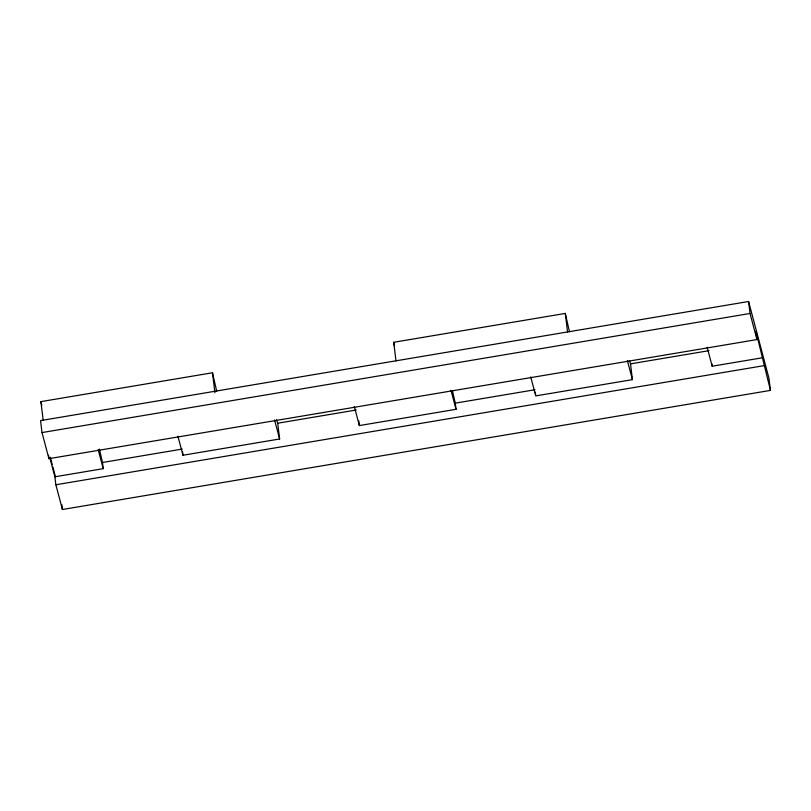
<?xml version="1.0" encoding="UTF-8"?>
<svg xmlns="http://www.w3.org/2000/svg" width="811" height="811" viewBox="0 0 811 811"><rect width="100%" height="100%" fill="white"/><g stroke="black" fill="none" stroke-linecap="round" stroke-linejoin="round"><path stroke-width="1.22" d="M43.176 420.331L40.915 401.627L212.492 372.766L216.669 391.105M395.991 360.976L393.73 342.283L565.297 313.421L569.474 331.75M770.45 390.395L769 378.423L748.583 301.499L40.55 420.605L42 432.577L48.924 458.671L756.957 339.566L755.994 331.587L770.45 390.395L62.417 509.501L55.858 484.775L54.884 476.797L49.846 457.81M42 432.577L750.033 313.472L756.957 339.566M276.551 419.824L277.717 423.22L356.211 410.011M629.356 360.469L630.522 363.865L709.017 350.666M99.429 449.132L102.47 462.493L182.211 449.081M452.508 391.003L455.275 403.148L535.027 389.736M54.884 476.797L103.22 468.667L102.47 462.493M177.923 436.267L182.962 455.245L279.623 438.994L277.717 423.22M354.326 406.595L359.364 425.572L456.025 409.312L455.275 403.148M630.522 363.865L632.428 379.639L535.767 395.9L530.729 376.922M707.141 347.24L712.18 366.227L762.918 357.692M55.858 484.775L763.891 365.67M627.39 360.662L632.428 379.639M450.987 390.334L456.025 409.312M274.584 420.007L279.623 438.994M98.182 449.679L103.22 468.667M50.272 457.242L52.218 464.561M52.867 467.004L55.462 476.777M393.73 342.283L394.562 345.942M40.915 401.627L41.756 405.297M748.583 301.499L750.033 313.472M711.886 363.804L712.18 366.227M565.297 313.421L567.558 332.115M535.321 392.2L535.625 394.663M358.776 420.727L359.364 425.572M212.492 372.766L214.905 392.717M182.516 451.545L182.962 455.245M61.839 504.716L62.417 509.501M48.508 455.255L48.924 458.671"/></g></svg>
